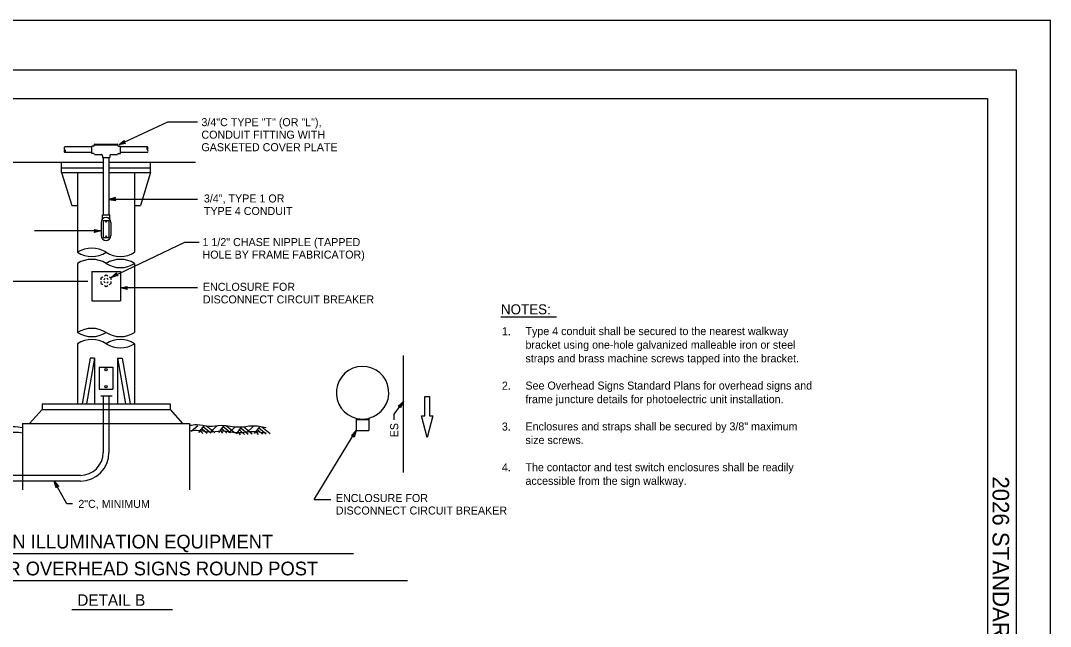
# Model space of a CAD drawing. Extents: x -894 to 866, y -472 to 714.
# Drawn here: x -35 to 866, y 184 to 714 of the extents above; entities that cross this region are included whole.
import ezdxf

# ---------------------------------------------------------------- set-up
doc = ezdxf.new("R2010")
doc.units = 0
for name, color, linetype in [('border_PLOTTING-ELEMENTS', 7, 'Continuous'), ('border_rw_22x34_Cut_Lines', 7, 'Continuous'), ('border_SHEET', 7, 'Continuous'), ('border_WITHIN-BORDER-anno', 7, 'Continuous'), ('es_DETAIL', 7, 'Continuous'), ('es_DETAIL-anno', 7, 'Continuous'), ('pp_PRESENTATION', 7, 'Continuous')]:
    doc.layers.add(name, color=color, linetype=linetype)

msp = doc.modelspace()

# ---------------------------------------------------------------- linework, layer by layer
at = {"layer": 'border_PLOTTING-ELEMENTS'}
for points in [[(-894.04, -472.45), (865.96, -472.45), (865.96, 713.55), (-894.04, 713.55)], [(-864.04, 670.55), (835.96, 670.55), (835.96, -429.45), (-864.04, -429.45)]]:
    msp.add_lwpolyline(points, close=True, dxfattribs=at)
at = {"layer": 'border_rw_22x34_Cut_Lines'}
msp.add_lwpolyline([(-864.04, 670.55), (835.96, 670.55), (835.96, -429.45), (-864.04, -429.45)], close=True, dxfattribs=at)
at = {"layer": 'border_SHEET'}
for p, q in [((-814.04, 645.55), (810.96, 645.55)), ((810.96, 645.55), (810.96, -404.45))]:
    msp.add_line(p, q, dxfattribs=at)
at = {"layer": 'es_DETAIL'}
for p, q in [((28.85, 603.89), (27.3, 603.89)), ((27.3, 597.39), (27.3, 603.89)), ((29.77, 604.64), (29.77, 605.39)), ((29.77, 604.89), (49.82, 604.89)), ((30.05, 605.64), (49.55, 605.64)), ((49.82, 604.64), (49.82, 605.39)), ((50.75, 603.89), (52.3, 603.89)), ((52.3, 597.39), (52.3, 603.89)), ((27.3, 603.14), (3.7, 603.14)), ((27.3, 598.14), (3.7, 598.14)), ((28.85, 597.39), (27.3, 597.39)), ((30.05, 596.39), (35.6, 596.39)), ((36.55, 595.44), (36.55, 593.89)), ((43.05, 595.44), (43.05, 593.89)), ((44, 596.39), (49.55, 596.39)), ((50.75, 597.39), (52.3, 597.39)), ((75.99, 603.14), (52.3, 603.14)), ((75.99, 598.14), (52.3, 598.14)), ((-71.7, 589.89), (37.3, 589.89)), ((0.8, 580.89), (0.8, 589.89)), ((36.55, 593.89), (43.05, 593.89)), ((37.3, 593.89), (37.3, 543.89)), ((42.3, 593.89), (42.3, 543.89)), ((42.3, 589.89), (118.09, 589.89)), ((78.8, 580.89), (78.8, 589.89)), ((0.8, 584.89), (37.3, 584.89)), ((0.8, 580.89), (9.8, 551.89)), ((0.8, 580.89), (37.3, 580.89)), ((14.8, 580.89), (14.8, 511.02)), ((42.3, 584.89), (78.8, 584.89)), ((42.3, 580.89), (78.8, 580.89)), ((64.8, 580.89), (64.8, 511.02)), ((78.8, 580.89), (69.8, 551.89)), ((9.8, 551.89), (14.8, 551.89)), ((64.8, 551.89), (69.8, 551.89)), ((36.55, 539.88), (36.55, 543.89)), ((36.55, 543.89), (43.05, 543.89)), ((37.3, 543.89), (42.3, 543.89)), ((43.05, 539.88), (43.05, 543.89)), ((35.55, 537.14), (35.55, 525.64)), ((37.3, 538.89), (37.3, 523.89)), ((37.3, 538.89), (42.3, 538.89)), ((42.3, 538.89), (42.3, 523.89)), ((44.05, 537.14), (44.05, 525.64)), ((37.3, 523.89), (42.3, 523.89)), ((14.8, 501.23), (14.8, 440.86)), ((64.8, 501.23), (64.8, 440.86)), ((27.31, 494.23), (52.28, 494.23)), ((27.31, 494.23), (27.31, 468.64)), ((35.47, 488.73), (36.98, 489.6)), ((35.47, 486.98), (35.47, 488.73)), ((38.28, 490.35), (39.8, 491.23)), ((39.8, 491.23), (41.31, 490.35)), ((42.61, 489.6), (44.13, 488.73)), ((44.13, 486.98), (44.13, 488.73)), ((52.28, 494.23), (52.28, 468.64)), ((35.47, 483.73), (35.47, 485.48)), ((35.47, 483.73), (36.98, 482.85)), ((38.28, 482.1), (39.8, 481.23)), ((39.8, 481.23), (41.31, 482.1)), ((42.61, 482.85), (44.13, 483.73)), ((44.13, 483.73), (44.13, 485.48)), ((27.31, 468.64), (52.28, 468.64)), ((14.8, 431.08), (14.8, 378.45)), ((64.8, 431.08), (64.8, 378.45)), ((25.8, 418.45), (18.8, 378.45)), ((29.8, 418.45), (22.8, 378.45)), ((29.8, 418.45), (25.8, 418.45)), ((29.8, 418.45), (29.8, 378.45)), ((49.8, 418.45), (49.8, 378.45)), ((49.8, 418.45), (53.8, 418.45)), ((49.8, 418.45), (56.8, 378.45)), ((53.8, 418.45), (60.8, 378.45)), ((299.96, 318.55), (299.96, 420.74)), ((33.8, 410.45), (33.8, 391.45)), ((33.8, 410.45), (45.8, 410.45)), ((45.8, 410.45), (45.8, 391.45)), ((33.8, 391.45), (45.8, 391.45)), ((-16.2, 378.45), (95.79, 378.45)), ((-16.2, 378.45), (-16.2, 373.45)), ((35.2, 385.45), (45.21, 385.45)), ((37.3, 385.45), (37.3, 335.95)), ((42.3, 385.45), (42.3, 335.95)), ((95.79, 378.45), (95.79, 373.45)), ((-16.2, 373.45), (-27.2, 361.45)), ((-16.2, 373.45), (95.79, 373.45)), ((95.79, 373.45), (106.79, 361.45)), ((-33.2, 361.45), (-33.2, 303.45)), ((-33.2, 361.45), (112.79, 361.45)), ((112.79, 361.45), (112.79, 303.45)), ((258.7, 365.9), (258.7, 365.83)), ((258.7, 365.83), (258.7, 355.23)), ((258.7, 364.76), (269.7, 364.76)), ((269.7, 365.9), (269.7, 355.23)), ((258.7, 355.23), (269.7, 355.23)), ((-33.2, 315.95), (-47.78, 315.95)), ((17.3, 315.95), (-33.2, 315.95)), ((-33.2, 310.95), (-47.78, 310.95)), ((17.3, 310.95), (-33.2, 310.95))]:
    msp.add_line(p, q, dxfattribs=at)
for centre, radius in [((39.81, 537.92), 0.5), ((39.81, 524.89), 0.5), ((39.8, 408.45), 1), ((39.8, 393.45), 1)]:
    msp.add_circle(centre, radius, dxfattribs=at)
for centre, radius, start, end in [((28.85, 604.84), 0.95, 270, 348.11134), ((30.04, 605.38), 0.265, 88.74115, 175.7788), ((49.55, 605.38), 0.265, 4.2212, 91.25885), ((50.75, 604.84), 0.95, 191.88866, 270), ((4.59, 601.89), 1.53, 125.4514, 234.5486), ((4.59, 599.39), 1.53, 125.4514, 234.5486), ((2.81, 599.39), 1.53, 305.4514, 54.5486), ((28.85, 596.44), 0.95, 11.88866, 90), ((30.04, 596.66), 0.265, 184.2212, 271.25885), ((35.6, 595.44), 0.95, 0, 90), ((44, 595.44), 0.95, 90, 180), ((49.55, 596.66), 0.265, 268.74115, 355.7788), ((50.75, 596.44), 0.95, 90, 168.11134), ((76.88, 601.89), 1.53, 125.4514, 234.5486), ((75.1, 601.89), 1.53, 305.4514, 54.5486), ((75.1, 599.39), 1.53, 305.4514, 54.5486), ((39.8, 537.14), 4.25, 0, 180), ((39.8, 525.64), 4.25, 180, 0), ((27.3, 491.17), 23.46, 57.79878, 122.20123), ((27.3, 530.87), 23.46, 237.79878, 302.20123), ((27.3, 481.38), 23.46, 57.79878, 122.20123), ((52.3, 530.87), 23.46, 237.79878, 302.20123), ((52.3, 481.38), 23.46, 57.79878, 122.20123), ((52.3, 521.08), 23.46, 237.79878, 302.20123), ((39.8, 486.23), 2, 112.05281, 157.94803), ((39.8, 486.23), 2, 22.02461, 67.94779), ((39.8, 486.23), 2, 202.02462, 247.94888), ((39.8, 486.23), 2, 292.05174, 337.94588), ((27.3, 421.02), 23.46, 57.79878, 122.20123), ((27.3, 460.71), 23.46, 237.79878, 302.20123), ((27.3, 411.23), 23.46, 57.79878, 122.20123), ((52.3, 460.71), 23.46, 237.79878, 302.20123), ((52.3, 411.23), 23.46, 57.79878, 122.20123), ((52.3, 450.93), 23.46, 237.79878, 302.20123), ((264.2, 388.23), 23, 283.80057, 257.45451), ((264.2, 388.23), 23, 257.45451, 283.02929), ((264.2, 388.23), 23, 283.26745, 283.80057), ((17.3, 335.95), 20, 270, 0), ((17.3, 335.95), 25, 270, 0)]:
    msp.add_arc(centre, radius, start, end, dxfattribs=at)
for points in [[(112.87, 359.73), (118.95, 360.45), (130.03, 359.02), (140.4, 359.73), (156.5, 358.3), (167.59, 359.37), (179.74, 357.94)], [(-33.15, 357.59), (-41.76, 358.43), (-49.45, 357.36), (-59.1, 357.18), (-70.37, 356.46), (-81.99, 357.36), (-89.68, 357), (-93.26, 355.57)], [(-33.2, 352.78), (-40.59, 353.51), (-48.28, 352.43), (-57.94, 352.26), (-69.2, 351.54), (-80.83, 352.43), (-88.51, 352.08), (-92.09, 350.65)], [(112.94, 354.81), (119.02, 355.52), (130.1, 354.09), (140.48, 354.81), (156.57, 353.38), (167.66, 354.45), (179.82, 353.02)]]:
    msp.add_spline(points, degree=3, dxfattribs=at)
at = {"layer": 'es_DETAIL-anno'}
for p, q in [((93.44, 624.76), (50.84, 604.89)), ((119.69, 624.76), (93.44, 624.76)), ((50.84, 604.89), (55.72, 608.63)), ((56.85, 606.21), (50.84, 604.89)), ((50.84, 604.89), (50.84, 604.89)), ((56.5, 606.44), (52.09, 605.47)), ((52.1, 605.48), (55.66, 608.21)), ((53.35, 606.06), (55.64, 607.82)), ((56.14, 606.67), (53.35, 606.06)), ((54.6, 606.64), (55.58, 607.39)), ((55.83, 606.91), (54.6, 606.64)), ((55.72, 608.63), (55.56, 607.09)), ((55.56, 607.09), (56.85, 606.21)), ((55.72, 608.63), (55.72, 608.63)), ((56.85, 606.21), (56.85, 606.21)), ((48.13, 558.89), (42.3, 557.28)), ((47.41, 557.53), (48.13, 558.89)), ((48.13, 558.89), (48.13, 558.89)), ((42.3, 557.28), (42.3, 557.28)), ((42.3, 557.28), (48.26, 556.26)), ((119.65, 557.28), (42.3, 557.28)), ((47.93, 558.53), (43.65, 557.35)), ((43.66, 557.34), (48.01, 556.61)), ((47.72, 558.16), (45.01, 557.42)), ((45.01, 557.42), (47.82, 556.94)), ((47.56, 557.81), (46.37, 557.48)), ((46.37, 557.48), (47.57, 557.28)), ((48.26, 556.26), (47.41, 557.53)), ((48.26, 556.26), (48.26, 556.26)), ((35.55, 529.73), (-22.84, 529.73)), ((30.35, 529.68), (29.53, 531.01)), ((29.53, 531.01), (29.53, 531.01)), ((29.53, 531.01), (35.55, 529.73)), ((35.55, 529.73), (29.56, 528.34)), ((29.56, 528.34), (30.35, 529.68)), ((29.56, 528.34), (29.56, 528.34)), ((29.75, 530.66), (34.17, 529.72)), ((34.15, 529.72), (29.79, 528.7)), ((32.78, 529.71), (29.96, 529.05)), ((29.99, 530.3), (32.78, 529.71)), ((30.17, 529.96), (31.4, 529.69)), ((31.4, 529.69), (30.19, 529.41)), ((35.55, 529.73), (35.55, 529.73)), ((44.13, 489), (48.84, 492.94)), ((50.07, 490.57), (44.13, 489)), ((44.13, 489), (44.13, 489)), ((49.71, 490.79), (45.35, 489.64)), ((45.36, 489.65), (48.8, 492.52)), ((46.58, 490.27), (48.8, 492.13)), ((49.34, 491), (46.58, 490.27)), ((47.81, 490.91), (48.76, 491.7)), ((49.02, 491.23), (47.81, 490.91)), ((48.84, 492.94), (48.74, 491.39)), ((48.74, 491.39), (50.07, 490.57)), ((48.84, 492.94), (48.84, 492.94)), ((50.07, 490.57), (50.07, 490.57)), ((23.73, 485.48), (-48.54, 485.48)), ((52.28, 479.94), (58.2, 481.2)), ((58.18, 478.57), (52.28, 479.94)), ((52.28, 479.94), (52.28, 479.94)), ((119.65, 479.94), (52.28, 479.94)), ((57.97, 478.92), (53.64, 479.92)), ((53.65, 479.93), (57.97, 480.84)), ((55, 479.91), (57.79, 480.5)), ((57.74, 479.28), (55, 479.91)), ((56.36, 479.9), (57.55, 480.15)), ((57.57, 479.62), (56.36, 479.9)), ((58.2, 481.2), (57.4, 479.89)), ((57.4, 479.89), (58.18, 478.57)), ((58.18, 478.57), (58.18, 478.57)), ((58.2, 481.2), (58.2, 481.2)), ((385.28, 454.63), (433.76, 454.63)), ((291.87, 369.43), (299.96, 380.52)), ((295.34, 376.46), (299.96, 380.52)), ((295.76, 376.43), (299.15, 379.41)), ((299.15, 379.39), (297.35, 375.29)), ((299.96, 380.52), (297.5, 374.89)), ((299.96, 380.52), (299.96, 380.52)), ((291.87, 364.43), (291.87, 369.43)), ((296.9, 376.32), (295.34, 376.46)), ((295.34, 376.46), (295.34, 376.46)), ((296.19, 376.41), (298.33, 378.29)), ((296.57, 376.34), (297.52, 377.17)), ((297.5, 374.89), (296.9, 376.32)), ((297.52, 377.17), (297.02, 376.04)), ((298.33, 378.29), (297.17, 375.64)), ((297.5, 374.89), (297.5, 374.89)), ((120.04, 359.33), (114.34, 354.26)), ((125.45, 359.3), (120.75, 353.31)), ((122.25, 355.03), (124.31, 352.5)), ((123.81, 356.75), (128.21, 352.74)), ((124.99, 358.4), (131.43, 353.09)), ((127.64, 359.27), (134.85, 353.34)), ((137.31, 359.58), (131.61, 354.51)), ((142.72, 359.55), (138.02, 353.56)), ((139.51, 355.28), (141.58, 352.75)), ((141.08, 357), (145.47, 352.99)), ((142.25, 358.65), (148.7, 353.34)), ((144.91, 359.52), (152.12, 353.59)), ((152.83, 358.33), (147.12, 353.26)), ((158.23, 358.3), (153.53, 352.31)), ((155.03, 354.03), (157.09, 351.5)), ((156.59, 355.75), (160.99, 351.74)), ((157.77, 357.4), (164.21, 352.09)), ((160.43, 358.27), (167.63, 352.34)), ((168.59, 358.58), (162.89, 353.51)), ((174, 358.55), (169.3, 352.56)), ((170.79, 354.28), (172.86, 351.75)), ((172.36, 356), (176.76, 351.99)), ((173.53, 357.65), (179.98, 352.34)), ((176.19, 358.52), (183.4, 352.59)), ((221.76, 294.93), (258.7, 355.23)), ((254.42, 350.81), (258.7, 355.23)), ((254.84, 350.81), (257.98, 354.06)), ((255.27, 350.82), (257.26, 352.88)), ((255.66, 350.79), (256.53, 351.7)), ((256.53, 351.7), (256.13, 350.53)), ((257.26, 352.88), (256.31, 350.14)), ((257.98, 354.04), (256.52, 349.81)), ((258.7, 355.23), (256.7, 349.42)), ((258.7, 355.23), (258.7, 355.23)), ((255.98, 350.8), (254.42, 350.81)), ((254.42, 350.81), (254.42, 350.81)), ((256.7, 349.42), (255.98, 350.8)), ((256.7, 349.42), (256.7, 349.42)), ((5.35, 291.05), (-5.69, 310.95)), ((-3.95, 305.06), (-5.69, 310.95)), ((-5.69, 310.95), (-5.69, 310.95)), ((-5.69, 310.95), (-1.62, 306.35)), ((-3.75, 305.42), (-5.02, 309.75)), ((-5.02, 309.74), (-2.05, 306.38)), ((-3.55, 305.8), (-4.35, 308.54)), ((-4.35, 308.54), (-2.44, 306.37)), ((-3.17, 306.41), (-3.95, 305.06)), ((-3.33, 306.12), (-3.69, 307.33)), ((-3.69, 307.33), (-2.86, 306.4)), ((-1.62, 306.35), (-3.17, 306.41)), ((-1.62, 306.35), (-1.62, 306.35)), ((-3.95, 305.06), (-3.95, 305.06)), ((10.35, 291.05), (5.35, 291.05)), ((221.76, 294.93), (236.41, 294.93)), ((-139.86, 247.56), (256.12, 247.56)), ((-186.53, 224.05), (303.64, 224.05)), ((9.81, 198.62), (97.81, 198.62))]:
    msp.add_line(p, q, dxfattribs=at)
msp.add_lwpolyline([(121.29, 519.45), (108.32, 519.45), (44.13, 489)], dxfattribs=at)
at = {"layer": 'pp_PRESENTATION'}
for p, q in [((318.68, 368.11), (318.68, 384.99)), ((318.68, 384.99), (320.68, 384.99)), ((320.68, 384.99), (322.68, 384.99)), ((322.68, 384.99), (322.68, 368.1)), ((320.68, 348.98), (315.77, 368.11)), ((315.77, 368.11), (318.68, 368.11)), ((325.59, 368.1), (320.68, 348.98)), ((322.68, 368.1), (325.59, 368.1))]:
    msp.add_line(p, q, dxfattribs=at)

# ---------------------------------------------------------------- texts
at = {"layer": 'border_WITHIN-BORDER-anno'}
msp.add_text('2026 STANDARD PLAN ES-15C', height=14.5, rotation=270, dxfattribs=at).set_placement((815.33, 315.11))
at = {"layer": 'es_DETAIL-anno'}
for s, height, p in [('3/4"C TYPE "T" (OR "L"),', 7, (123.21, 621.26)), ('CONDUIT FITTING WITH', 7, (123.21, 610.32)), ('GASKETED COVER PLATE', 7, (123.21, 599.38)), ('3/4", TYPE 1 OR', 7, (125.39, 554.56)), ('TYPE 4 CONDUIT', 7, (125.39, 543.62)), ('1 1/2" CHASE NIPPLE (TAPPED', 7, (124.16, 516.42)), ('HOLE BY FRAME FABRICATOR)', 7, (124.16, 505.48)), ('ENCLOSURE FOR', 7, (124.49, 477.31)), ('DISCONNECT CIRCUIT BREAKER', 7, (124.49, 466.31)), ('NOTES:', 8.75, (385.25, 456.78)), ('1.', 7, (386.08, 438.45)), ('Type 4 conduit shall be secured to the nearest walkway', 7, (406.69, 438.59)), ('bracket using one-hole galvanized malleable iron or steel', 7, (406.69, 426.69)), ('straps and brass machine screws tapped into the bracket.', 7, (406.69, 414.79)), ('2.', 7, (386.08, 390.85)), ('See Overhead Signs Standard Plans for overhead signs and', 7, (406.69, 390.99)), ('frame juncture details for photoelectric unit installation.', 7, (406.69, 379.09)), ('3.', 7, (386.08, 355.15)), ('Enclosures and straps shall be secured by 3/8" maximum', 7, (406.69, 355.29)), ('size screws.', 7, (406.69, 343.39)), ('4.', 7, (386.08, 319.45)), ('The contactor and test switch enclosures shall be readily', 7, (406.69, 319.59)), ('accessible from the sign walkway.', 7, (406.69, 307.69)), ('ENCLOSURE FOR', 7, (240.82, 292.67)), ('2"C, MINIMUM', 7, (15.52, 287.55)), ('DISCONNECT CIRCUIT BREAKER', 7, (240.82, 281.74)), ('TYPICAL SIGN ILLUMINATION EQUIPMENT', 12, (-141.23, 252.05)), ('INSTALLATION FOR OVERHEAD SIGNS ROUND POST', 12, (-187.46, 228.54)), ('DETAIL B', 10, (14.63, 201.97))]:
    msp.add_text(s, height=height, dxfattribs=at).set_placement(p)
msp.add_text('ES', height=7, rotation=90, dxfattribs=at).set_placement((295.37, 349.24))

doc.saveas('drawing.dxf')
